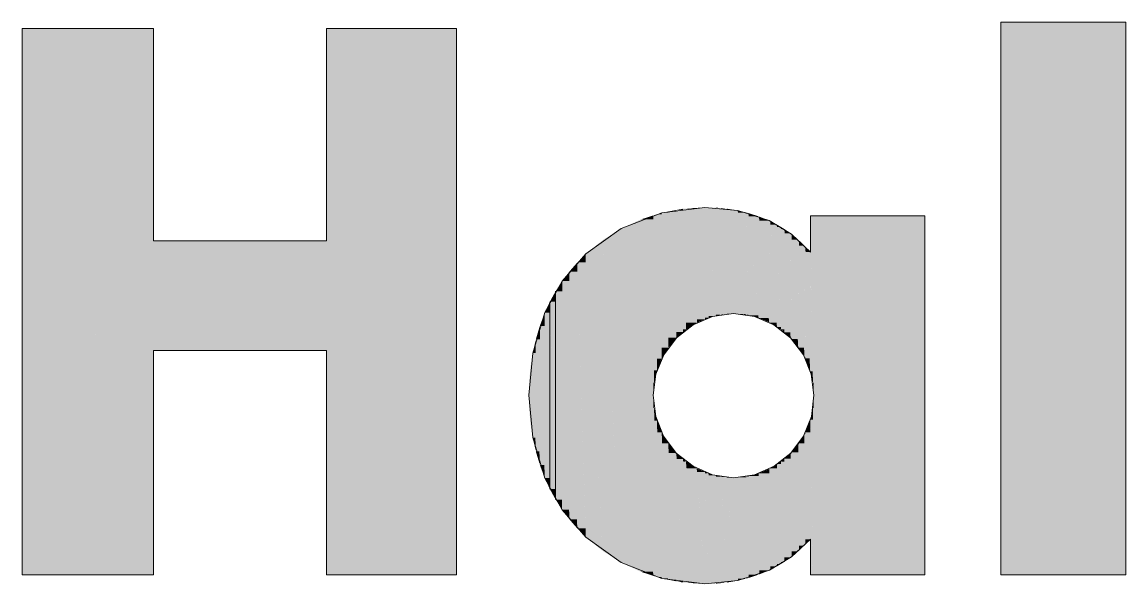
# Model space of a CAD drawing. Extents: x 885 to 2021, y 330 to 1122.
# Drawn here: x 1730.13 to 1738.22, y 648.9 to 653.02 of the extents above; entities that cross this region are included whole.
import ezdxf

# ---------------------------------------------------------------- set-up
doc = ezdxf.new("R2010")
doc.units = 0
doc.layers.get('0').update_dxf_attribs({"lineweight": 25})
doc.layers.add('P11_Plankopf_Ausführung_AF_4_800 Plankopf', color=7, linetype='Continuous', lineweight=25)

# ---------------------------------------------------------------- blocks, each defined once
blk = doc.blocks.new('Referenz-A0T8DITAAL', base_point=(1729.7843, 502.0648))
at = {"layer": 'P11_Plankopf_Ausführung_AF_4_800 Plankopf', "color": 0, "linetype": 'Continuous', "lineweight": 13, "ltscale": 16.9}
for p, q in [((1738.2207, 653.0178), (1737.3052, 653.0178)), ((1737.3052, 653.0178), (1737.3052, 648.9697)), ((1738.2207, 648.9697), (1738.2207, 653.0178)), ((1731.0951, 652.9697), (1730.1334, 652.9697)), ((1730.1334, 652.9697), (1730.1334, 648.9697)), ((1731.0951, 651.4149), (1731.0951, 652.9697)), ((1733.3152, 652.9697), (1732.3636, 652.9697)), ((1732.3636, 652.9697), (1732.3636, 651.4149)), ((1733.3152, 648.9697), (1733.3152, 652.9697)), ((1734.8197, 651.6214), (1734.5227, 651.5054)), ((1735.1362, 651.6605), (1734.8197, 651.6214)), ((1735.3768, 651.6379), (1735.1362, 651.6605)), ((1735.6068, 651.5639), (1735.3768, 651.6379)), ((1736.7476, 651.5991), (1735.9087, 651.5991)), ((1735.9087, 651.5991), (1735.9087, 651.3331)), ((1736.7476, 648.9697), (1736.7476, 651.5991)), ((1735.7706, 651.4653), (1735.6068, 651.5639)), ((1734.5227, 651.5054), (1734.2634, 651.3197)), ((1735.9087, 651.3331), (1735.7706, 651.4653)), ((1732.3636, 651.4149), (1731.0951, 651.4149)), ((1734.2634, 651.3197), (1734.0904, 651.1207)), ((1734.0904, 651.1207), (1733.9629, 650.89)), ((1733.9629, 650.89), (1733.8745, 650.5931)), ((1735.346, 650.8829), (1735.1925, 650.8614)), ((1735.4994, 650.8614), (1735.346, 650.8829)), ((1735.0499, 650.8009), (1734.9279, 650.7055)), ((1735.1925, 650.8614), (1735.0499, 650.8009)), ((1735.642, 650.8009), (1735.4994, 650.8614)), ((1735.764, 650.7055), (1735.642, 650.8009)), ((1734.9279, 650.7055), (1734.8346, 650.5818)), ((1735.8573, 650.5818), (1735.764, 650.7055)), ((1731.0951, 648.9697), (1731.0951, 650.6118)), ((1731.0951, 650.6118), (1732.3636, 650.6118)), ((1732.3636, 650.6118), (1732.3636, 648.9697)), ((1733.8745, 650.5931), (1733.8471, 650.2844)), ((1734.8346, 650.5818), (1734.7766, 650.4382)), ((1735.9153, 650.4382), (1735.8573, 650.5818)), ((1734.7766, 650.4382), (1734.7577, 650.2844)), ((1735.9342, 650.2844), (1735.9153, 650.4382)), ((1733.8471, 650.2844), (1733.8745, 649.9754)), ((1734.7577, 650.2844), (1734.776, 650.1299)), ((1735.9159, 650.1299), (1735.9342, 650.2844)), ((1734.776, 650.1299), (1734.8337, 649.9854)), ((1735.8582, 649.9854), (1735.9159, 650.1299)), ((1734.8337, 649.9854), (1734.9268, 649.8608)), ((1735.7651, 649.8608), (1735.8582, 649.9854)), ((1733.8745, 649.9754), (1733.9629, 649.678)), ((1734.9268, 649.8608), (1735.049, 649.7645)), ((1735.6429, 649.7645), (1735.7651, 649.8608)), ((1735.049, 649.7645), (1735.192, 649.7031)), ((1735.4999, 649.7031), (1735.6429, 649.7645)), ((1733.9629, 649.678), (1734.0905, 649.4465)), ((1735.192, 649.7031), (1735.346, 649.6808)), ((1735.346, 649.6808), (1735.4999, 649.7031)), ((1734.0905, 649.4465), (1734.2634, 649.2466)), ((1734.2634, 649.2466), (1734.5223, 649.0598)), ((1735.7708, 649.1011), (1735.9087, 649.2306)), ((1735.9087, 649.2306), (1735.9087, 648.9697)), ((1735.6088, 649.0036), (1735.7708, 649.1011)), ((1734.5223, 649.0598), (1734.8194, 648.9429)), ((1730.1334, 648.9697), (1731.0951, 648.9697)), ((1732.3636, 648.9697), (1733.3152, 648.9697)), ((1734.8194, 648.9429), (1735.1362, 648.9032)), ((1735.3781, 648.9272), (1735.6088, 649.0036)), ((1735.9087, 648.9697), (1736.7476, 648.9697)), ((1737.3052, 648.9697), (1738.2207, 648.9697)), ((1735.1362, 648.9032), (1735.3781, 648.9272))]:
    blk.add_line(p, q, dxfattribs=at)
at = {"layer": 'P11_Plankopf_Ausführung_AF_4_800 Plankopf', "color": 0, "linetype": 'Continuous', "lineweight": 0, "ltscale": 0.0169}
for p, q in [((1734.0426, 649.5206), (1734.0426, 651.0469)), ((1734.0426, 649.5206), (1734.0426, 651.0469)), ((1734.0426, 651.0469), (1734.0426, 651.0469)), ((1734.0426, 651.0469), (1734.0426, 651.0469)), ((1734, 649.5979), (1734, 650.9699)), ((1734, 649.5979), (1734, 650.9699)), ((1734, 650.9699), (1734, 650.9699)), ((1734, 650.9699), (1734, 650.9699)), ((1734, 649.5979), (1734, 649.5979)), ((1734, 649.5979), (1734, 649.5979)), ((1734.0426, 649.5206), (1734.0426, 649.5206)), ((1734.0426, 649.5206), (1734.0426, 649.5206))]:
    blk.add_line(p, q, dxfattribs=at)
for points in [[(1737.3052, 648.9697), (1738.2207, 648.9697), (1737.3052, 653.0178)], [(1738.2207, 648.9697), (1738.2207, 653.0178), (1737.3052, 653.0178)], [(1730.1334, 648.9697), (1731.0951, 648.9697), (1730.1334, 652.9697)], [(1731.0951, 651.4149), (1731.0951, 652.9697), (1730.1334, 652.9697)], [(1731.0951, 650.6118), (1730.7003, 650.6118), (1730.1334, 652.9697)], [(1731.0951, 651.4149), (1730.7675, 651.4149), (1730.1334, 652.9697)], [(1732.7335, 651.4149), (1732.3636, 651.4149), (1732.3636, 652.9697)], [(1733.3152, 648.9697), (1733.3152, 652.9697), (1732.3636, 652.9697)], [(1734.7577, 651.5726), (1734.6676, 651.5726), (1734.7577, 651.6015)], [(1734.7642, 651.6015), (1734.7577, 651.6015), (1734.7642, 651.6036)], [(1734.7642, 650.3773), (1734.7577, 650.3773), (1734.7577, 651.6015)], [(1734.7642, 650.3773), (1734.7642, 651.6015), (1734.7577, 651.6015)], [(1734.7851, 651.6036), (1734.7642, 651.6036), (1734.7851, 651.6103)], [(1734.7851, 650.468), (1734.7642, 650.468), (1734.7642, 651.6036)], [(1734.7851, 650.468), (1734.7851, 651.6036), (1734.7642, 651.6036)], [(1734.8197, 651.6103), (1734.7851, 651.6103), (1734.8197, 651.6214)], [(1734.8197, 650.5536), (1734.7851, 650.5536), (1734.7851, 651.6103)], [(1734.8197, 650.5536), (1734.8197, 651.6103), (1734.7851, 651.6103)], [(1734.82, 650.5544), (1734.8197, 650.5544), (1734.8197, 651.6214)], [(1734.82, 650.5544), (1734.82, 651.6214), (1734.8197, 651.6214)], [(1734.82, 651.6214), (1734.8197, 651.6214), (1734.82, 651.6214)], [(1734.868, 651.6214), (1734.82, 651.6214), (1734.868, 651.6304)], [(1734.868, 650.6342), (1734.82, 650.6342), (1734.82, 651.6214)], [(1734.868, 650.6342), (1734.868, 651.6214), (1734.82, 651.6214)], [(1734.9279, 651.6304), (1734.868, 651.6304), (1734.9279, 651.6416)], [(1734.9279, 650.7055), (1734.868, 650.7055), (1734.868, 651.6304)], [(1734.9279, 650.7055), (1734.9279, 651.6304), (1734.868, 651.6304)], [(1734.9767, 651.6416), (1734.9279, 651.6416), (1734.9767, 651.6508)], [(1734.9767, 650.748), (1734.9279, 650.748), (1734.9279, 651.6416)], [(1734.9767, 650.748), (1734.9767, 651.6416), (1734.9279, 651.6416)], [(1734.9981, 651.6508), (1734.9767, 651.6508), (1734.9981, 651.6521)], [(1734.9981, 650.7666), (1734.9767, 650.7666), (1734.9767, 651.6508)], [(1734.9981, 650.7666), (1734.9981, 651.6508), (1734.9767, 651.6508)], [(1735.0771, 651.6521), (1734.9981, 651.6521), (1735.0771, 651.6569)], [(1735.0771, 650.8159), (1734.9981, 650.8159), (1734.9981, 651.6521)], [(1735.0771, 650.8159), (1735.0771, 651.6521), (1734.9981, 651.6521)], [(1735.1362, 651.6569), (1735.0771, 651.6569), (1735.1362, 651.6605)], [(1735.1362, 650.841), (1735.0771, 650.841), (1735.0771, 651.6569)], [(1735.1362, 650.841), (1735.1362, 651.6569), (1735.0771, 651.6569)], [(1735.1628, 650.8523), (1735.1362, 650.8523), (1735.1362, 651.6605)], [(1735.1628, 651.6599), (1735.1362, 651.6599), (1735.1362, 651.6605)], [(1735.1628, 650.8523), (1735.1628, 651.6599), (1735.1362, 651.6599)], [(1735.2169, 650.8658), (1735.1628, 650.8658), (1735.1628, 651.6599)], [(1735.2169, 651.6588), (1735.1629, 651.6588), (1735.1628, 651.6599)], [(1735.2169, 650.8658), (1735.2169, 651.6588), (1735.1629, 651.6588)], [(1735.2532, 650.8748), (1735.2169, 650.8748), (1735.2169, 651.6588)], [(1735.2532, 651.6554), (1735.217, 651.6554), (1735.2169, 651.6588)], [(1735.2532, 650.8748), (1735.2532, 651.6554), (1735.217, 651.6554)], [(1735.2972, 650.8787), (1735.2532, 650.8787), (1735.2532, 651.6554)], [(1735.2972, 651.6513), (1735.2534, 651.6513), (1735.2532, 651.6554)], [(1735.2972, 650.8787), (1735.2972, 651.6513), (1735.2534, 651.6513)], [(1735.346, 650.8829), (1735.2972, 650.8829), (1735.2972, 651.6513)], [(1735.346, 651.6431), (1735.2977, 651.6431), (1735.2972, 651.6513)], [(1735.346, 650.8829), (1735.346, 651.6431), (1735.2977, 651.6431)], [(1735.3767, 650.8829), (1735.346, 650.8829), (1735.346, 651.6431)], [(1735.3768, 651.6379), (1735.3462, 651.6379), (1735.346, 651.6431)], [(1735.3768, 650.8802), (1735.3768, 651.6379), (1735.3462, 651.6379)], [(1735.4383, 650.8802), (1735.3768, 650.8802), (1735.3768, 651.6379)], [(1735.4387, 651.6229), (1735.378, 651.6229), (1735.3768, 651.6379)], [(1735.4387, 650.8748), (1735.4387, 651.6229), (1735.378, 651.6229)], [(1735.4551, 650.8748), (1735.4387, 650.8748), (1735.4387, 651.6229)], [(1735.4552, 651.6188), (1735.4388, 651.6188), (1735.4387, 651.6229)], [(1735.4552, 650.8707), (1735.4552, 651.6188), (1735.4388, 651.6188)], [(1735.5273, 650.8707), (1735.4552, 650.8707), (1735.4552, 651.6188)], [(1735.5291, 651.5951), (1735.4575, 651.5951), (1735.4552, 651.6188)], [(1735.9128, 651.3331), (1735.9087, 651.3331), (1735.9087, 651.5991)], [(1735.9277, 650.3773), (1735.9277, 651.5991), (1735.9087, 651.5991)], [(1735.9338, 650.3773), (1735.9277, 650.3773), (1735.9277, 651.5991)], [(1735.9342, 650.2844), (1735.9342, 651.5991), (1735.9277, 651.5991)], [(1735.9342, 648.9697), (1736.7476, 648.9697), (1735.9342, 651.5991)], [(1736.7476, 648.9697), (1736.7476, 651.5991), (1735.9342, 651.5991)], [(1734.6672, 651.5054), (1734.5227, 651.5054), (1734.6672, 651.5725)], [(1734.6676, 651.5725), (1734.6672, 651.5725), (1734.6676, 651.5726)], [(1734.6676, 648.9921), (1734.6672, 648.9921), (1734.6672, 651.5725)], [(1734.6676, 648.9919), (1734.6676, 651.5725), (1734.6672, 651.5725)], [(1734.7567, 648.9919), (1734.6676, 648.9919), (1734.6676, 651.5726)], [(1734.7577, 648.9629), (1734.7577, 651.5726), (1734.6676, 651.5726)], [(1735.5291, 650.8523), (1735.5291, 651.5951), (1735.4575, 651.5951)], [(1735.532, 650.8523), (1735.5291, 650.8523), (1735.5291, 651.5951)], [(1735.532, 651.5941), (1735.5291, 651.5941), (1735.5291, 651.5951)], [(1735.532, 650.8511), (1735.532, 651.5941), (1735.5291, 651.5941)], [(1735.6038, 650.8511), (1735.532, 650.8511), (1735.532, 651.5941)], [(1735.6068, 651.5639), (1735.5349, 651.5639), (1735.532, 651.5941)], [(1735.6068, 650.8193), (1735.6068, 651.5639), (1735.5349, 651.5639)], [(1735.6148, 650.8193), (1735.6068, 650.8193), (1735.6068, 651.5639)], [(1735.6148, 651.5599), (1735.6069, 651.5599), (1735.6068, 651.5639)], [(1735.6148, 650.8159), (1735.6148, 651.5599), (1735.6069, 651.5599)], [(1735.6619, 650.8159), (1735.6148, 650.8159), (1735.6148, 651.5599)], [(1735.6638, 651.5351), (1735.6164, 651.5351), (1735.6148, 651.5599)], [(1735.6638, 650.7853), (1735.6638, 651.5351), (1735.6164, 651.5351)], [(1735.693, 650.7853), (1735.6638, 650.7853), (1735.6638, 651.5351)], [(1735.6938, 651.5171), (1735.6645, 651.5171), (1735.6638, 651.5351)], [(1735.6938, 650.7666), (1735.6938, 651.5171), (1735.6645, 651.5171)], [(1735.7178, 650.7666), (1735.6938, 650.7666), (1735.6938, 651.5171)], [(1735.7185, 651.5022), (1735.6942, 651.5022), (1735.6938, 651.5171)], [(1734.5223, 651.4206), (1734.3872, 651.4206), (1734.5223, 651.5051)], [(1734.5227, 651.5051), (1734.5223, 651.5051), (1734.5227, 651.5054)], [(1734.5227, 649.0598), (1734.5223, 649.0598), (1734.5223, 651.5051)], [(1734.5227, 649.0596), (1734.5227, 651.5051), (1734.5223, 651.5051)], [(1734.6633, 649.0596), (1734.5227, 649.0596), (1734.5227, 651.5054)], [(1734.6672, 648.9921), (1734.6672, 651.5054), (1734.5227, 651.5054)], [(1735.7185, 650.7451), (1735.7185, 651.5022), (1735.6942, 651.5022)], [(1735.7618, 650.7451), (1735.7185, 650.7451), (1735.7185, 651.5022)], [(1735.764, 651.47), (1735.7203, 651.47), (1735.7185, 651.5022)], [(1735.764, 650.7055), (1735.764, 651.47), (1735.7203, 651.47)], [(1735.7705, 650.7055), (1735.764, 650.7055), (1735.764, 651.47)], [(1735.7706, 651.4653), (1735.7641, 651.4653), (1735.764, 651.47)], [(1735.7706, 650.6977), (1735.7706, 651.4653), (1735.7641, 651.4653)], [(1735.8163, 650.6977), (1735.7706, 650.6977), (1735.7706, 651.4653)], [(1735.8198, 651.4247), (1735.773, 651.4247), (1735.7706, 651.4653)], [(1731.0951, 650.6118), (1731.0951, 651.4149), (1730.7675, 651.4149)], [(1731.0951, 650.6118), (1732.3636, 650.6118), (1731.0951, 651.4149)], [(1732.3636, 650.6118), (1732.3636, 651.4149), (1731.0951, 651.4149)], [(1733.3152, 648.9697), (1732.7335, 651.4149), (1732.3636, 651.4149)], [(1732.6762, 650.6118), (1732.3636, 650.6118), (1732.3636, 651.4149)], [(1734.387, 651.3197), (1734.2634, 651.3197), (1734.387, 651.4204)], [(1734.3872, 651.4204), (1734.387, 651.4204), (1734.3872, 651.4206)], [(1734.3872, 649.1451), (1734.387, 649.1451), (1734.387, 651.4204)], [(1734.3872, 649.145), (1734.3872, 651.4204), (1734.387, 651.4204)], [(1734.5174, 649.145), (1734.3872, 649.145), (1734.3872, 651.4206)], [(1734.5223, 649.0598), (1734.5223, 651.4206), (1734.3872, 651.4206)], [(1735.8198, 650.639), (1735.8198, 651.4247), (1735.773, 651.4247)], [(1735.8239, 650.639), (1735.8198, 650.639), (1735.8198, 651.4247)], [(1735.8239, 651.4208), (1735.8199, 651.4208), (1735.8198, 651.4247)], [(1735.8239, 650.6342), (1735.8239, 651.4208), (1735.8199, 651.4208)], [(1735.8625, 650.6342), (1735.8239, 650.6342), (1735.8239, 651.4208)], [(1735.8659, 651.3805), (1735.8259, 651.3805), (1735.8239, 651.4208)], [(1735.8659, 650.5643), (1735.8659, 651.3805), (1735.8259, 651.3805)], [(1735.8718, 650.5643), (1735.8659, 650.5643), (1735.8659, 651.3805)], [(1735.8719, 651.3739), (1735.866, 651.3739), (1735.8659, 651.3805)], [(1735.8719, 650.5544), (1735.8719, 651.3739), (1735.866, 651.3739)], [(1735.9034, 650.5544), (1735.8719, 650.5544), (1735.8719, 651.3739)], [(1735.9068, 651.3352), (1735.8734, 651.3352), (1735.8719, 651.3739)], [(1734.2634, 651.2575), (1734.2011, 651.2575), (1734.2634, 651.3197)], [(1734.3812, 649.2466), (1734.2634, 649.2466), (1734.2634, 651.3197)], [(1734.387, 649.1451), (1734.387, 651.3197), (1734.2634, 651.3197)], [(1735.9068, 650.468), (1735.9068, 651.3352), (1735.8734, 651.3352)], [(1735.9086, 650.468), (1735.9068, 650.468), (1735.9068, 651.3352)], [(1735.9087, 651.3331), (1735.9068, 651.3331), (1735.9068, 651.3352)], [(1735.9087, 650.4599), (1735.9087, 651.3331), (1735.9068, 651.3331)], [(1735.9277, 650.3773), (1735.9128, 651.3331), (1735.9087, 651.3331)], [(1735.9261, 650.4599), (1735.9087, 650.4599), (1735.9087, 651.3331)], [(1734.2011, 651.191), (1734.1434, 651.191), (1734.2011, 651.2575)], [(1734.2614, 649.3091), (1734.2011, 649.3091), (1734.2011, 651.2575)], [(1734.2634, 649.2466), (1734.2634, 651.2575), (1734.2011, 651.2575)], [(1734.0904, 651.0469), (1734.0426, 651.0469), (1734.0904, 651.1207)], [(1734.1434, 651.1207), (1734.0905, 651.1207), (1734.1434, 651.191)], [(1734.1412, 649.4465), (1734.0905, 649.4465), (1734.0905, 651.1207)], [(1734.1434, 649.3759), (1734.1434, 651.1207), (1734.0905, 651.1207)], [(1734.1991, 649.3759), (1734.1434, 649.3759), (1734.1434, 651.191)], [(1734.2011, 649.3091), (1734.2011, 651.191), (1734.1434, 651.191)], [(1734.0426, 650.9699), (1734, 650.9699), (1734.0426, 651.0469)], [(1734.0882, 649.5206), (1734.0426, 649.5206), (1734.0426, 651.0469)], [(1734.0904, 649.4465), (1734.0904, 651.0469), (1734.0426, 651.0469)], [(1734, 650.89), (1733.9629, 650.89), (1734, 650.9699)], [(1734.0403, 649.5979), (1734, 649.5979), (1734, 650.9699)], [(1734.0426, 649.5206), (1734.0426, 650.9699), (1734, 650.9699)], [(1733.9629, 650.7932), (1733.9268, 650.7932), (1733.9629, 650.89)], [(1733.9977, 649.678), (1733.9629, 649.678), (1733.9629, 650.89)], [(1734, 649.5979), (1734, 650.89), (1733.9629, 650.89)], [(1735.2169, 650.8658), (1735.2532, 650.8748), (1735.2169, 650.8748)], [(1735.2532, 650.8748), (1735.2972, 650.8787), (1735.2532, 650.8787)], [(1735.2972, 650.8787), (1735.346, 650.8829), (1735.2972, 650.8829)], [(1735.3768, 650.8802), (1735.3767, 650.8829), (1735.346, 650.8829)], [(1735.4387, 650.8748), (1735.4383, 650.8802), (1735.3768, 650.8802)], [(1735.4552, 650.8707), (1735.4551, 650.8748), (1735.4387, 650.8748)], [(1735.5291, 650.8523), (1735.5273, 650.8707), (1735.4552, 650.8707)], [(1733.9268, 650.6941), (1733.8973, 650.6941), (1733.9268, 650.7931)], [(1733.9268, 650.7931), (1733.9268, 650.7931), (1733.9268, 650.7932)], [(1733.9598, 649.7751), (1733.9268, 649.7751), (1733.9268, 650.7932)], [(1733.9629, 649.678), (1733.9629, 650.7932), (1733.9268, 650.7932)], [(1733.9268, 649.7751), (1733.9268, 649.7751), (1733.9268, 650.7931)], [(1733.9268, 649.7751), (1733.9268, 650.7931), (1733.9268, 650.7931)], [(1734.9981, 650.7666), (1735.0771, 650.8159), (1734.9981, 650.8159)], [(1735.0771, 650.8159), (1735.1362, 650.841), (1735.0771, 650.841)], [(1735.1362, 650.841), (1735.1628, 650.8523), (1735.1362, 650.8523)], [(1735.1628, 650.8523), (1735.2169, 650.8658), (1735.1628, 650.8658)], [(1735.532, 650.8511), (1735.532, 650.8523), (1735.5291, 650.8523)], [(1735.6068, 650.8193), (1735.6038, 650.8511), (1735.532, 650.8511)], [(1735.6148, 650.8159), (1735.6148, 650.8193), (1735.6068, 650.8193)], [(1735.6638, 650.7853), (1735.6619, 650.8159), (1735.6148, 650.8159)], [(1734.9279, 650.7055), (1734.9767, 650.748), (1734.9279, 650.748)], [(1734.9767, 650.748), (1734.9981, 650.7666), (1734.9767, 650.7666)], [(1735.6938, 650.7666), (1735.693, 650.7853), (1735.6638, 650.7853)], [(1735.7185, 650.7451), (1735.7178, 650.7666), (1735.6938, 650.7666)], [(1735.764, 650.7055), (1735.7618, 650.7451), (1735.7185, 650.7451)], [(1733.8973, 650.5932), (1733.8745, 650.5932), (1733.8973, 650.694)], [(1733.8973, 650.694), (1733.8973, 650.694), (1733.8973, 650.6941)], [(1733.9236, 649.8743), (1733.8973, 649.8743), (1733.8973, 650.6941)], [(1733.9268, 649.7751), (1733.9268, 650.6941), (1733.8973, 650.6941)], [(1733.8973, 649.8745), (1733.8973, 649.8745), (1733.8973, 650.694)], [(1733.8973, 649.8743), (1733.8973, 650.694), (1733.8973, 650.694)], [(1734.82, 650.5544), (1734.868, 650.6342), (1734.82, 650.6342)], [(1734.868, 650.6342), (1734.9279, 650.7055), (1734.868, 650.7055)], [(1735.7706, 650.6977), (1735.7705, 650.7055), (1735.764, 650.7055)], [(1735.8198, 650.639), (1735.8163, 650.6977), (1735.7706, 650.6977)], [(1735.8239, 650.6342), (1735.8239, 650.639), (1735.8198, 650.639)], [(1735.8659, 650.5643), (1735.8625, 650.6342), (1735.8239, 650.6342)], [(1731.0951, 648.9697), (1731.0951, 650.6118), (1730.7003, 650.6118)], [(1732.3636, 648.9697), (1733.3152, 648.9697), (1732.3636, 650.6118)], [(1733.3152, 648.9697), (1732.6762, 650.6118), (1732.3636, 650.6118)], [(1733.8745, 650.4911), (1733.8585, 650.4911), (1733.8745, 650.5931)], [(1733.8745, 650.5931), (1733.8745, 650.5931), (1733.8745, 650.5932)], [(1733.8941, 649.9754), (1733.8745, 649.9754), (1733.8745, 650.5932)], [(1733.8973, 649.8745), (1733.8973, 650.5932), (1733.8745, 650.5932)], [(1733.8745, 649.9756), (1733.8745, 649.9756), (1733.8745, 650.5931)], [(1733.8745, 649.9754), (1733.8745, 650.5931), (1733.8745, 650.5931)], [(1734.7851, 650.468), (1734.8197, 650.5536), (1734.7851, 650.5536)], [(1734.8197, 650.5536), (1734.82, 650.5544), (1734.8197, 650.5544)], [(1735.8719, 650.5544), (1735.8718, 650.5643), (1735.8659, 650.5643)], [(1735.9068, 650.468), (1735.9034, 650.5544), (1735.8719, 650.5544)], [(1733.8585, 650.3881), (1733.8493, 650.3881), (1733.8585, 650.4909)], [(1733.8585, 650.4909), (1733.8585, 650.4909), (1733.8585, 650.4911)], [(1733.8713, 650.0777), (1733.8585, 650.0777), (1733.8585, 650.4911)], [(1733.8745, 649.9756), (1733.8745, 650.4911), (1733.8585, 650.4911)], [(1733.8585, 650.0781), (1733.8585, 650.0781), (1733.8585, 650.4909)], [(1733.8585, 650.0777), (1733.8585, 650.4909), (1733.8585, 650.4909)], [(1734.7642, 650.3773), (1734.7851, 650.468), (1734.7642, 650.468)], [(1735.9087, 650.4599), (1735.9086, 650.468), (1735.9068, 650.468)], [(1733.8493, 650.2844), (1733.8471, 650.2844), (1733.8493, 650.3878)], [(1733.8493, 650.3878), (1733.8493, 650.3878), (1733.8493, 650.3881)], [(1733.8554, 650.1809), (1733.8493, 650.1809), (1733.8493, 650.3881)], [(1733.8585, 650.0781), (1733.8585, 650.3881), (1733.8493, 650.3881)], [(1733.8493, 650.1818), (1733.8493, 650.1818), (1733.8493, 650.3878)], [(1733.8493, 650.1809), (1733.8493, 650.3878), (1733.8493, 650.3878)], [(1735.9277, 650.3773), (1735.9261, 650.4599), (1735.9087, 650.4599)], [(1734.7577, 650.2844), (1734.7642, 650.3773), (1734.7577, 650.3773)], [(1735.9342, 650.2844), (1735.9338, 650.3773), (1735.9277, 650.3773)], [(1733.8493, 650.1818), (1733.8493, 650.2844), (1733.8471, 650.2844)], [(1734.7638, 648.9629), (1734.7577, 648.9629), (1734.7577, 650.2844)], [(1734.7638, 650.1911), (1734.7581, 650.1911), (1734.7577, 650.2844)], [(1735.9342, 650.1911), (1735.9281, 650.1911), (1735.9342, 650.2844)], [(1733.8493, 650.1809), (1733.8493, 650.1818), (1733.8493, 650.1818)], [(1733.8585, 650.0781), (1733.8554, 650.1809), (1733.8493, 650.1809)], [(1734.7638, 648.9609), (1734.7638, 650.1911), (1734.7581, 650.1911)], [(1734.7844, 648.9609), (1734.7638, 648.9609), (1734.7638, 650.1911)], [(1734.7845, 650.0999), (1734.7653, 650.0999), (1734.7638, 650.1911)], [(1735.9281, 650.1053), (1735.9087, 650.1053), (1735.9281, 650.1911)], [(1735.9281, 648.9697), (1735.9342, 648.9697), (1735.9281, 650.1911)], [(1735.9342, 648.9697), (1735.9342, 650.1911), (1735.9281, 650.1911)], [(1733.8585, 650.0777), (1733.8585, 650.0781), (1733.8585, 650.0781)], [(1733.8745, 649.9756), (1733.8713, 650.0777), (1733.8585, 650.0777)], [(1734.7845, 648.9542), (1734.7845, 650.0999), (1734.7653, 650.0999)], [(1734.8188, 648.9542), (1734.7845, 648.9542), (1734.7845, 650.0999)], [(1734.8191, 650.013), (1734.7871, 650.013), (1734.7845, 650.0999)], [(1735.9074, 650.013), (1735.8728, 650.013), (1735.9074, 650.0999)], [(1735.9087, 650.0999), (1735.9074, 650.0999), (1735.9087, 650.1053)], [(1735.9087, 649.2306), (1735.9074, 649.2306), (1735.9074, 650.0999)], [(1735.9087, 649.2306), (1735.9087, 650.0999), (1735.9074, 650.0999)], [(1735.9236, 649.2306), (1735.9087, 649.2306), (1735.9087, 650.1053)], [(1735.9281, 648.9697), (1735.9281, 650.1053), (1735.9087, 650.1053)], [(1734.8191, 648.943), (1734.8191, 650.013), (1734.7871, 650.013)], [(1734.8194, 648.943), (1734.8191, 648.943), (1734.8191, 650.013)], [(1734.8194, 650.0126), (1734.8191, 650.0126), (1734.8191, 650.013)], [(1734.8194, 648.9429), (1734.8194, 650.0126), (1734.8191, 650.0126)], [(1734.8666, 648.9429), (1734.8194, 648.9429), (1734.8194, 650.0126)], [(1734.867, 649.9327), (1734.8229, 649.9327), (1734.8194, 650.0126)], [(1735.8658, 649.9327), (1735.8249, 649.9327), (1735.8658, 650.0014)], [(1735.8728, 650.0014), (1735.8658, 650.0014), (1735.8728, 650.013)], [(1735.8728, 649.1917), (1735.8658, 649.1917), (1735.8658, 650.0014)], [(1735.8728, 649.1917), (1735.8728, 650.0014), (1735.8658, 650.0014)], [(1735.9074, 649.2293), (1735.8728, 649.2293), (1735.8728, 650.013)], [(1735.9074, 649.2293), (1735.9074, 650.013), (1735.8728, 650.013)], [(1733.8745, 649.9754), (1733.8745, 649.9756), (1733.8745, 649.9756)], [(1733.8973, 649.8745), (1733.8941, 649.9754), (1733.8745, 649.9754)], [(1734.867, 648.9339), (1734.867, 649.9327), (1734.8229, 649.9327)], [(1734.9261, 648.9339), (1734.867, 648.9339), (1734.867, 649.9327)], [(1734.9268, 649.8608), (1734.8712, 649.8608), (1734.867, 649.9327)], [(1735.8198, 649.8676), (1735.7708, 649.8676), (1735.8198, 649.9265)], [(1735.8249, 649.9265), (1735.8198, 649.9265), (1735.8249, 649.9327)], [(1735.8249, 649.1458), (1735.8198, 649.1458), (1735.8198, 649.9265)], [(1735.8249, 649.1458), (1735.8249, 649.9265), (1735.8198, 649.9265)], [(1735.8658, 649.1842), (1735.8249, 649.1842), (1735.8249, 649.9327)], [(1735.8658, 649.1842), (1735.8658, 649.9327), (1735.8249, 649.9327)], [(1733.8973, 649.8743), (1733.8973, 649.8745), (1733.8973, 649.8745)], [(1733.9268, 649.7751), (1733.9236, 649.8743), (1733.8973, 649.8743)], [(1734.9268, 648.9226), (1734.9268, 649.8608), (1734.8712, 649.8608)], [(1734.9761, 648.9226), (1734.9268, 648.9226), (1734.9268, 649.8608)], [(1734.9766, 649.8171), (1734.9291, 649.8171), (1734.9268, 649.8608)], [(1735.7192, 649.7991), (1735.6948, 649.7991), (1735.7192, 649.8205)], [(1735.7651, 649.8205), (1735.7192, 649.8205), (1735.7651, 649.8608)], [(1735.7651, 649.0971), (1735.7192, 649.0971), (1735.7192, 649.8205)], [(1735.7651, 649.0971), (1735.7651, 649.8205), (1735.7192, 649.8205)], [(1735.7708, 649.8608), (1735.7651, 649.8608), (1735.7708, 649.8676)], [(1735.7708, 649.1011), (1735.7651, 649.1011), (1735.7651, 649.8608)], [(1735.7708, 649.1011), (1735.7708, 649.8608), (1735.7651, 649.8608)], [(1735.8198, 649.141), (1735.7708, 649.141), (1735.7708, 649.8676)], [(1735.8198, 649.141), (1735.8198, 649.8676), (1735.7708, 649.8676)], [(1733.9268, 649.7751), (1733.9268, 649.7751), (1733.9268, 649.7751)], [(1733.9629, 649.678), (1733.9598, 649.7751), (1733.9268, 649.7751)], [(1734.9766, 648.9132), (1734.9766, 649.8171), (1734.9291, 649.8171)], [(1734.9971, 648.9132), (1734.9766, 648.9132), (1734.9766, 649.8171)], [(1734.9971, 649.7991), (1734.977, 649.7991), (1734.9766, 649.8171)], [(1734.9971, 648.9119), (1734.9971, 649.7991), (1734.977, 649.7991)], [(1735.0758, 648.9119), (1734.9971, 648.9119), (1734.9971, 649.7991)], [(1735.0762, 649.7492), (1735.0015, 649.7492), (1734.9971, 649.7991)], [(1735.0762, 648.907), (1735.0762, 649.7492), (1735.0015, 649.7492)], [(1735.1359, 648.907), (1735.0762, 648.907), (1735.0762, 649.7492)], [(1735.1362, 649.7235), (1735.0781, 649.7235), (1735.0762, 649.7492)], [(1735.6088, 649.7141), (1735.5338, 649.7141), (1735.6088, 649.7463)], [(1735.6157, 649.7463), (1735.6088, 649.7463), (1735.6157, 649.7492)], [(1735.6157, 649.0071), (1735.6088, 649.0071), (1735.6088, 649.7463)], [(1735.6157, 649.0071), (1735.6157, 649.7463), (1735.6088, 649.7463)], [(1735.665, 649.7492), (1735.6157, 649.7492), (1735.665, 649.7804)], [(1735.665, 649.0322), (1735.6157, 649.0322), (1735.6157, 649.7492)], [(1735.665, 649.0322), (1735.665, 649.7492), (1735.6157, 649.7492)], [(1735.6948, 649.7804), (1735.665, 649.7804), (1735.6948, 649.7991)], [(1735.6948, 649.0501), (1735.665, 649.0501), (1735.665, 649.7804)], [(1735.6948, 649.0501), (1735.6948, 649.7804), (1735.665, 649.7804)], [(1735.7192, 649.0648), (1735.6948, 649.0648), (1735.6948, 649.7991)], [(1735.7192, 649.0648), (1735.7192, 649.7991), (1735.6948, 649.7991)], [(1734, 649.5979), (1733.9977, 649.678), (1733.9629, 649.678)], [(1735.1362, 648.9032), (1735.1362, 649.7235), (1735.0781, 649.7235)], [(1735.1622, 648.9039), (1735.1362, 648.9039), (1735.1362, 649.7235)], [(1735.1622, 649.7123), (1735.1366, 649.7123), (1735.1362, 649.7235)], [(1735.1622, 648.9039), (1735.1622, 649.7123), (1735.1366, 649.7123)], [(1735.2173, 648.9053), (1735.1622, 648.9053), (1735.1622, 649.7123)], [(1735.2173, 649.6983), (1735.1631, 649.6983), (1735.1622, 649.7123)], [(1735.2173, 648.9053), (1735.2173, 649.6983), (1735.1631, 649.6983)], [(1735.2528, 648.9088), (1735.2173, 648.9088), (1735.2173, 649.6983)], [(1735.2528, 649.6893), (1735.2177, 649.6893), (1735.2173, 649.6983)], [(1735.2528, 648.9088), (1735.2528, 649.6893), (1735.2177, 649.6893)], [(1735.2981, 648.9133), (1735.2528, 648.9133), (1735.2528, 649.6893)], [(1735.2981, 649.6852), (1735.2531, 649.6852), (1735.2528, 649.6893)], [(1735.2981, 648.9133), (1735.2981, 649.6852), (1735.2531, 649.6852)], [(1735.346, 648.9216), (1735.2981, 648.9216), (1735.2981, 649.6852)], [(1735.346, 649.6808), (1735.2984, 649.6808), (1735.2981, 649.6852)], [(1735.346, 648.9216), (1735.346, 649.6808), (1735.2984, 649.6808)], [(1735.3781, 649.6808), (1735.346, 649.6808), (1735.3781, 649.6837)], [(1735.3781, 648.9272), (1735.346, 648.9272), (1735.346, 649.6808)], [(1735.3781, 648.9272), (1735.3781, 649.6808), (1735.346, 649.6808)], [(1735.4391, 649.6837), (1735.3781, 649.6837), (1735.4391, 649.6893)], [(1735.4391, 648.9426), (1735.3781, 648.9426), (1735.3781, 649.6837)], [(1735.4391, 648.9426), (1735.4391, 649.6837), (1735.3781, 649.6837)], [(1735.4568, 649.6893), (1735.4391, 649.6893), (1735.4568, 649.6938)], [(1735.4568, 648.947), (1735.4391, 648.947), (1735.4391, 649.6893)], [(1735.4568, 648.947), (1735.4568, 649.6893), (1735.4391, 649.6893)], [(1735.5297, 649.6938), (1735.4568, 649.6938), (1735.5297, 649.7123)], [(1735.5297, 648.9712), (1735.4568, 648.9712), (1735.4568, 649.6938)], [(1735.5297, 648.9712), (1735.5297, 649.6938), (1735.4568, 649.6938)], [(1735.5338, 649.7123), (1735.5297, 649.7123), (1735.5338, 649.7141)], [(1735.5338, 648.9725), (1735.5297, 648.9725), (1735.5297, 649.7123)], [(1735.5338, 648.9725), (1735.5338, 649.7123), (1735.5297, 649.7123)], [(1735.6088, 649.0036), (1735.5338, 649.0036), (1735.5338, 649.7141)], [(1735.6088, 649.0036), (1735.6088, 649.7141), (1735.5338, 649.7141)], [(1734.0426, 649.5206), (1734.0403, 649.5979), (1734, 649.5979)], [(1734.0904, 649.4465), (1734.0882, 649.5206), (1734.0426, 649.5206)], [(1734.1434, 649.3759), (1734.1412, 649.4465), (1734.0905, 649.4465)], [(1734.2011, 649.3091), (1734.1991, 649.3759), (1734.1434, 649.3759)], [(1734.2634, 649.2466), (1734.2614, 649.3091), (1734.2011, 649.3091)], [(1734.387, 649.1451), (1734.3812, 649.2466), (1734.2634, 649.2466)], [(1735.8249, 649.1458), (1735.8658, 649.1842), (1735.8249, 649.1842)], [(1735.8658, 649.1842), (1735.8728, 649.1917), (1735.8658, 649.1917)], [(1735.8728, 649.1917), (1735.9074, 649.2293), (1735.8728, 649.2293)], [(1735.9074, 649.2293), (1735.9087, 649.2306), (1735.9074, 649.2306)], [(1735.9281, 648.9697), (1735.9236, 649.2306), (1735.9087, 649.2306)], [(1735.9087, 648.9697), (1735.9281, 648.9697), (1735.9087, 649.2306)], [(1734.3872, 649.145), (1734.3872, 649.1451), (1734.387, 649.1451)], [(1734.5223, 649.0598), (1734.5174, 649.145), (1734.3872, 649.145)], [(1735.7192, 649.0648), (1735.7651, 649.0971), (1735.7192, 649.0971)], [(1735.7651, 649.0971), (1735.7708, 649.1011), (1735.7651, 649.1011)], [(1735.7708, 649.1011), (1735.8198, 649.141), (1735.7708, 649.141)], [(1735.8198, 649.141), (1735.8249, 649.1458), (1735.8198, 649.1458)], [(1734.5227, 649.0596), (1734.5227, 649.0598), (1734.5223, 649.0598)], [(1734.6672, 648.9921), (1734.6633, 649.0596), (1734.5227, 649.0596)], [(1735.6157, 649.0071), (1735.665, 649.0322), (1735.6157, 649.0322)], [(1735.665, 649.0322), (1735.6948, 649.0501), (1735.665, 649.0501)], [(1735.6948, 649.0501), (1735.7192, 649.0648), (1735.6948, 649.0648)], [(1734.6676, 648.9919), (1734.6676, 648.9921), (1734.6672, 648.9921)], [(1734.7577, 648.9629), (1734.7567, 648.9919), (1734.6676, 648.9919)], [(1734.7638, 648.9609), (1734.7638, 648.9629), (1734.7577, 648.9629)], [(1734.7845, 648.9542), (1734.7844, 648.9609), (1734.7638, 648.9609)], [(1734.8191, 648.943), (1734.8188, 648.9542), (1734.7845, 648.9542)], [(1734.8194, 648.9429), (1734.8194, 648.943), (1734.8191, 648.943)], [(1734.867, 648.9339), (1734.8666, 648.9429), (1734.8194, 648.9429)], [(1734.9268, 648.9226), (1734.9261, 648.9339), (1734.867, 648.9339)], [(1735.3781, 648.9272), (1735.4391, 648.9426), (1735.3781, 648.9426)], [(1735.4391, 648.9426), (1735.4568, 648.947), (1735.4391, 648.947)], [(1735.4568, 648.947), (1735.5297, 648.9712), (1735.4568, 648.9712)], [(1735.5297, 648.9712), (1735.5338, 648.9725), (1735.5297, 648.9725)], [(1735.5338, 648.9725), (1735.6088, 649.0036), (1735.5338, 649.0036)], [(1735.6088, 649.0036), (1735.6157, 649.0071), (1735.6088, 649.0071)], [(1734.9766, 648.9132), (1734.9761, 648.9226), (1734.9268, 648.9226)], [(1734.9971, 648.9119), (1734.9971, 648.9132), (1734.9766, 648.9132)], [(1735.0762, 648.907), (1735.0758, 648.9119), (1734.9971, 648.9119)], [(1735.1362, 648.9032), (1735.1359, 648.907), (1735.0762, 648.907)], [(1735.1362, 648.9032), (1735.1622, 648.9039), (1735.1362, 648.9039)], [(1735.1622, 648.9039), (1735.2173, 648.9053), (1735.1622, 648.9053)], [(1735.2173, 648.9053), (1735.2528, 648.9088), (1735.2173, 648.9088)], [(1735.2528, 648.9088), (1735.2981, 648.9133), (1735.2528, 648.9133)], [(1735.2981, 648.9133), (1735.346, 648.9216), (1735.2981, 648.9216)], [(1735.346, 648.9216), (1735.3781, 648.9272), (1735.346, 648.9272)]]:
    blk.add_solid(points, dxfattribs=at)

msp = doc.modelspace()

# ---------------------------------------------------------------- block references
at = {"color": 8, "lineweight": 25, "ltscale": 0.25, "true_color": 0x808080}
msp.add_blockref('Referenz-A0T8DITAAL', (1729.7843, 502.0648), dxfattribs=at)

doc.saveas('drawing.dxf')
